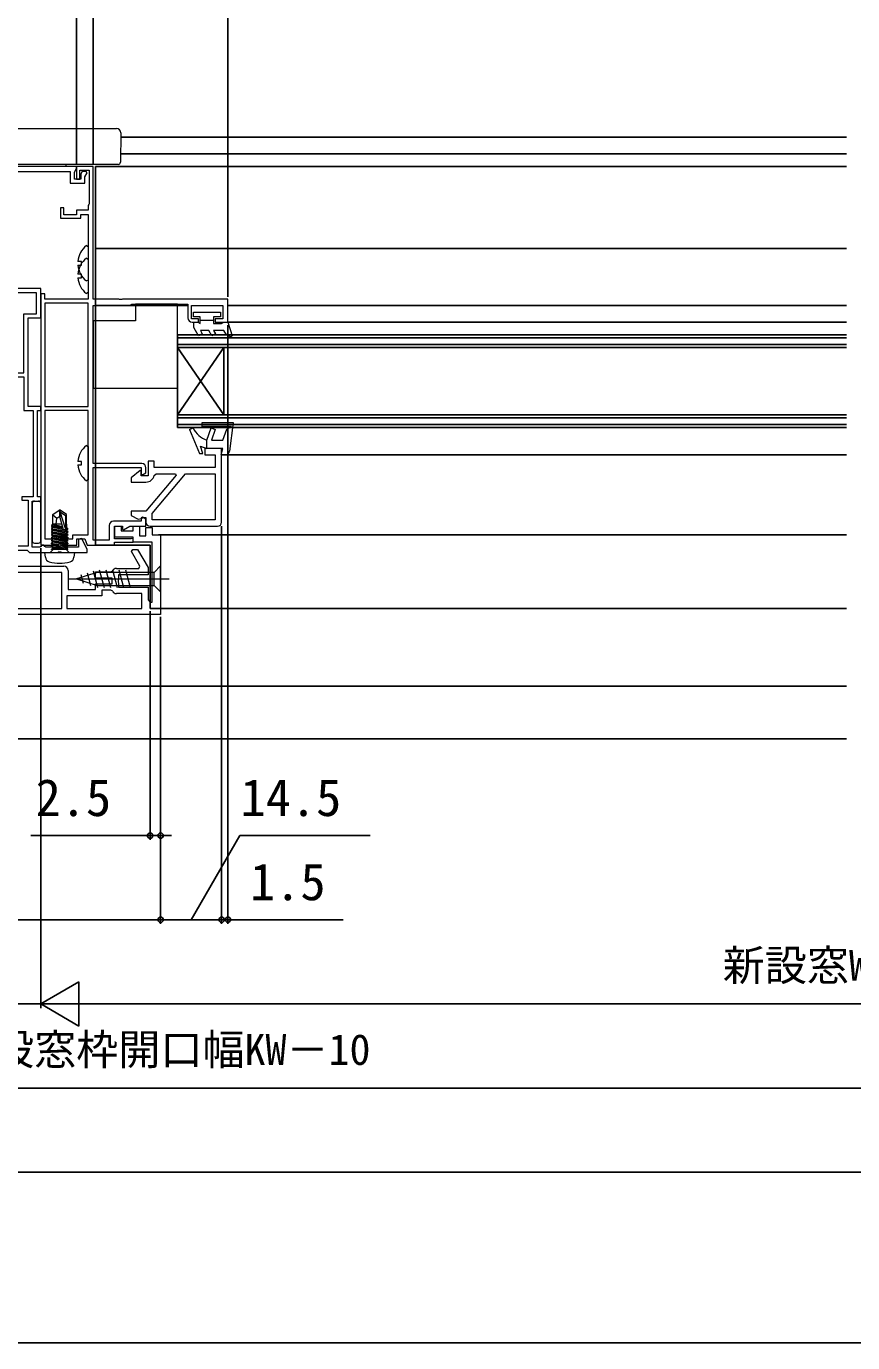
# Model space of a CAD drawing. Units: millimetres, scale not verified. Extents: x -525 to 525, y -783 to 778.
# Drawn here: x 16.6 to 213, y -782.8 to -470 of the extents above; entities that cross this region are included whole.
import ezdxf
from ezdxf.enums import TextEntityAlignment as Align

# ---------------------------------------------------------------- set-up
doc = ezdxf.new("R2010")
doc.units = ezdxf.units.MM
doc.header["$LTSCALE"] = 4
doc.layers.add('0-3_YKK_11', color=7, linetype='Continuous', lineweight=18)
doc.layers.add('0-6_YKK_13', color=4, linetype='Continuous', lineweight=18)
for name, color, linetype in [('0-5_YKK_12', 2, 'Continuous'), ('0-8_YKK_D', 6, 'Continuous'), ('0-9_YKK_ZWAK', 7, 'Continuous'), ('0-A_YSS_K', 3, 'Continuous')]:
    doc.layers.add(name, color=color, linetype=linetype)
doc.styles.add('ＭＳ ゴシック', font='')
doc.styles.get('ＭＳ ゴシック').set_extended_font_data('MS Gothic')

msp = doc.modelspace()

# ---------------------------------------------------------------- linework, layer by layer
at = {"layer": '0-3_YKK_11'}
for p, q in [((46, -588.8), (62, -588.8)), ((-2.5, -598.3), (25.5, -598.3))]:
    msp.add_line(p, q, dxfattribs=at)
for points in [[(28.5, -503.3), (-5.5, -503.3)], [(56, -540.3), (57.5, -540.3), (57.5, -539.5), (55.8, -539.5), (55.8, -536.3), (63.3, -536.3), (63.3, -539.5), (61.5, -539.5), (61.5, -540.3), (64.5, -540.3), (64.5, -534.8), (39.458, -534.8), (39.275, -534.92), (38.725, -534.92), (38.541, -534.8), (32.5, -534.8), (32.5, -503.3), (28.5, -503.3), (28.5, -506.3), (29.3, -506.3), (29.3, -504.2), (31.5, -504.2), (31.5, -512.2), (31.42, -512.36), (31.3, -512.6), (31.3, -513.7), (28.5, -513.7), (28.5, -514.8), (25.5, -514.8), (25.5, -513.1), (24.7, -513.1), (24.7, -515.6), (29.5, -515.6), (29.5, -514.7), (31.3, -514.7), (31.3, -534.8), (21, -534.8), (21, -533.6), (20, -533.6)], [(27, -504.5), (27, -507.3), (30.5, -507.3), (30.5, -505.746), (31.023, -504.84), (30.826, -504.5), (29.834, -504.5), (29.5, -505.078), (29.5, -506.3), (28, -506.3), (28, -504.677), (28.5, -503.811), (28.5, -503.3)], [(12.1, -504.5), (27, -504.5)], [(6.2, -594.5), (16.8, -594.5), (17, -594.7), (17.3, -595), (24.041, -595), (24.225, -594.88), (24.775, -594.88), (24.958, -595), (31, -595), (31, -594.334), (29.783, -591.725), (29, -591.899), (29, -593.8), (21.2, -593.8), (21, -593.6), (20.7, -593.3), (20.3, -593.3), (20, -593.6), (19.8, -593.8), (18, -593.8), (18, -582.8), (20, -582.8), (20, -581.8), (19.2, -581.8), (19.2, -561.3), (20, -561.3), (20, -560.3), (17, -560.3), (17, -539.3), (20, -539.3), (20, -532.3), (12.1, -532.3)], [(20, -533.6), (20, -593.3), (24.041, -593.3), (24.225, -593.18), (24.775, -593.18), (24.958, -593.3), (28.6, -593.3), (28.6, -591.8), (30.454, -591.8), (31, -593.3), (37.5, -593.3), (37.5, -592.6), (42, -592.6), (42, -591.8), (41.64, -591.68), (41.4, -591.8), (37.5, -591.8), (37.5, -588.8), (39.4, -588.8), (39.4, -589.473), (39.7, -589.646), (41.166, -588.8), (45, -588.8), (45, -587.115), (44.2, -586.654), (43.9, -586.827), (43.9, -587.6), (37.3, -587.6)], [(44, -573.9), (32.5, -573.9), (32.5, -536.3), (41.2, -536.3), (41.475, -536.12), (41.658, -536), (55, -536), (55, -539.3)], [(63, -587.8), (63, -570.3), (59, -570.3), (59, -571.8), (61.5, -571.8), (61.5, -574.8), (47, -574.8), (47, -573.3), (45.5, -573.3), (45.5, -576.8), (43.9, -576.8), (43.9, -575.696), (43.656, -575.579), (41.5, -577.3), (41.5, -578.3), (45, -578.3)], [(36.3, -588.6), (36.3, -592.1), (32.5, -592.1), (32.5, -574.8), (43.9, -574.8), (43.9, -576.373), (44.2, -576.546), (45, -576.085), (45, -574.9)], [(46.959, -576.7), (47.449, -576.3), (52.015, -576.3), (52.177, -576.646), (45, -585.2), (41.5, -585.2), (41.5, -586.2), (43.154, -587.135), (43.833, -586.95), (44.266, -586.7), (45, -586.7), (45, -587.8)], [(48.5, -609.8), (-25.5, -609.8), (-25.5, -608.3), (-23, -608.3), (-23, -606.8), (-22.5, -606.3), (-22.5, -603.3), (-15.5, -603.3), (-15.5, -602.258), (-15.38, -602.075), (-15.38, -601.525), (-15.5, -601.342), (-15.5, -600.3), (-22.5, -600.3), (-22.5, -598.6), (-20.018, -594.3), (-18.863, -594.3), (-18.574, -594.8), (-20.595, -598.3), (-20.306, -598.8), (-15, -598.8)], [(38, -598.8), (43.306, -598.8), (43.594, -598.3), (41.574, -594.8), (41.862, -594.3), (43.017, -594.3), (45.5, -598.6), (45.5, -600.3), (38.5, -600.3), (38.5, -601.342), (38.38, -601.525), (38.38, -602.075), (38.5, -602.258), (38.5, -603.3), (45.5, -603.3), (45.5, -606.3), (46, -606.8), (46, -608.3), (48.5, -608.3), (48.5, -609.8)], [(26.5, -599.3), (26.5, -603.8), (33, -603.8), (33, -602.45), (37, -602.45), (37, -601.15), (33, -601.15), (33, -599.65), (36.648, -599.65), (37.098, -599.367)], [(37.098, -604.233), (36.648, -603.95), (34.5, -603.95), (34.5, -605.3), (26.2, -605.3), (26.2, -608.3)], [(26.2, -608.3), (44, -608.3), (44, -604.8), (38, -604.8)]]:
    msp.add_lwpolyline(points, dxfattribs=at)
for points in [[(19, -533.3), (4, -533.3), (4, -538.3), (7, -538.3), (7, -552.3), (16, -552.3), (16, -538.3), (19, -538.3)], [(31.3, -560.3), (31.3, -535.8), (21, -535.8), (21, -560.3)], [(18.2, -561.3), (18.2, -581.8), (15.5, -581.8), (15.5, -582.6), (17, -582.6), (17, -593.5), (6, -593.5), (6, -582.6), (7.5, -582.6), (7.5, -581.8), (4.8, -581.8), (4.8, -561.3), (7, -561.3), (7, -553.3), (16, -553.3), (16, -561.3)], [(21, -561.3), (21, -591.8), (27.6, -591.8), (27.6, -590.8), (31.3, -590.8), (31.3, -561.3)], [(61.5, -587.3), (46.5, -587.3), (46.5, -585.746), (54.426, -576.3), (61.5, -576.3)], [(48.5, -590.8), (48.5, -608.3), (46, -608.3), (46, -606.8), (46.5, -606.8), (46.5, -592.6), (42, -592.6), (42, -591.4), (37.6, -591.4), (37.6, -588.8), (39.1, -588.8), (39.1, -589.9), (42, -589.9), (42, -588.8), (43.5, -588.8), (43.5, -591.1), (45, -591.1), (45, -589.1), (46.5, -589.1), (46.5, -590.8)], [(25, -599.8), (-2, -599.8), (-2, -608.3), (25, -608.3)]]:
    msp.add_lwpolyline(points, close=True, dxfattribs=at)
for centre, radius, start, end in [((56, -539.3), 1, 180.00001, 269.99999), ((44, -574.9), 1, 0.00001, 89.99999), ((45, -576.3), 2, 270.00001, 348.46303), ((37.3, -588.6), 1, 90.00001, 179.99999), ((46, -587.8), 1, 180.00001, 269.99999), ((62, -587.8), 1, 270.00001, 359.99999), ((25.5, -599.3), 1, 0.00001, 89.99999), ((38, -599.8), 1, 90.00001, 154.32071), ((38, -603.8), 1, 205.67929, 269.99999)]:
    msp.add_arc(centre, radius, start, end, dxfattribs=at)
at = {"layer": '0-5_YKK_12'}
for p, q in [((211.504, -496.3), (38.999, -496.3)), ((211.504, -500.3), (38.999, -500.3)), ((33, -503.3), (33, -593.3)), ((211.504, -503.3), (33, -503.3)), ((211.504, -522.799), (33, -522.799)), ((55, -536.299), (33, -536.3)), ((211.504, -536.299), (64.5, -536.299)), ((211.504, -540.299), (64.5, -540.299)), ((52.501, -543.3), (52.501, -565.3)), ((211.504, -543.3), (52.501, -543.3)), ((211.504, -544), (52.501, -544)), ((211.504, -545.6), (52.501, -545.6)), ((52.501, -546.3), (63.501, -562.3)), ((63.501, -546.3), (52.501, -562.3)), ((211.504, -546.3), (52.501, -546.3)), ((63.501, -546.3), (63.501, -562.3)), ((211.504, -562.3), (52.501, -562.3)), ((211.504, -563), (52.501, -563)), ((211.504, -564.6), (52.501, -564.6)), ((211.504, -565.3), (52.501, -565.3)), ((63, -571.8), (211.504, -571.8)), ((48, -590.8), (211.504, -590.8)), ((33, -593.3), (45.999, -593.3)), ((46, -608.3), (46, -593.3)), ((211.504, -608.298), (45.999, -608.298)), ((211.504, -626.8), (-200.289, -626.8))]:
    msp.add_line(p, q, dxfattribs=at)
at = {"layer": '0-6_YKK_13'}
for p, q in [((-15, -494.301), (38, -494.301)), ((26, -503.301), (-3, -503.301)), ((26, -502.806), (26, -503.301)), ((30.858, -522.107), (31.3, -522.324)), ((30.858, -525.107), (31.3, -525.324)), ((57.896, -539.8), (61.096, -539.8)), ((55.338, -565.791), (56.262, -565.409)), ((30.858, -569.607), (31.3, -569.824)), ((18, -583.3), (18, -592.3)), ((18.5, -582.8), (19.5, -582.8)), ((20, -592.3), (20, -583.3)), ((22.85, -586.012), (24.35, -585)), ((22.85, -586.088), (23.8, -586.9)), ((24.65, -585.362), (24.65, -585)), ((25.268, -589.099), (22.521, -588.613)), ((25.322, -589.283), (22.521, -588.787)), ((26.479, -590.187), (22.521, -589.487)), ((26.479, -590.887), (22.521, -590.187)), ((26.479, -591.587), (22.521, -590.887)), ((25.209, -588.899), (22.9, -588.394)), ((26.1, -588.3), (26.1, -589.094)), ((26.1, -589.706), (26.1, -589.794)), ((26.1, -590.406), (26.1, -590.494)), ((26.1, -591.106), (26.1, -591.194)), ((18.5, -592.8), (19.5, -592.8)), ((22.521, -592.987), (22.521, -592.813)), ((23.014, -594.3), (22.521, -594.213)), ((26.479, -594.3), (22.521, -594.3)), ((22.9, -593.906), (22.9, -593.994)), ((26.1, -591.806), (26.1, -591.894)), ((26.1, -592.506), (26.1, -592.594)), ((26.1, -593.206), (26.1, -593.294)), ((26.1, -593.906), (26.1, -593.994)), ((26.479, -592.287), (26.479, -592.113)), ((26.479, -593.687), (26.479, -593.513)), ((26.479, -594.3), (26.479, -594.213)), ((21.098, -596.119), (21, -595)), ((30.195, -602.41), (29.646, -600.36)), ((31.892, -602.945), (31.078, -599.909)), ((33.566, -603.398), (32.51, -599.457)), ((35.119, -603.398), (33.994, -599.198)), ((36.672, -603.398), (35.546, -599.198)), ((38.225, -603.398), (37.099, -599.198)), ((39.778, -603.398), (38.652, -599.198)), ((41.331, -603.398), (40.205, -599.198)), ((46.949, -602.848), (46.949, -599.748)), ((26.499, -601.299), (50.499, -601.298))]:
    msp.add_line(p, q, dxfattribs=at)
for points in [[(39, -495.301), (39, -495.301), (38.939, -502.306)], [(38.439, -502.801), (37.939, -502.801), (-14.939, -502.801)], [(31.3, -522.324), (31.3, -530.276), (30.858, -530.493)], [(31.3, -525.324), (31.3, -533.276), (30.858, -533.493)], [(28.817, -526.725), (29.7, -526.725), (29.7, -525.875), (28.817, -525.875)], [(28.817, -529.725), (29.7, -529.725), (29.7, -528.875), (28.817, -528.875)], [(56.296, -537.9), (62.696, -537.9), (62.696, -539), (61.096, -539), (61.096, -540.6), (62.976, -540.6), (63.496, -540.3)], [(57.896, -540.6), (57.896, -539), (56.296, -539), (56.296, -537.9)], [(56.396, -541.6), (56.396, -540.3), (57.377, -540.3), (57.896, -540.6)], [(63.496, -540.3), (64.496, -540.3), (65.512, -543.505), (65.133, -543.81), (64.196, -543.269), (63.496, -542.3), (61.096, -542.3), (61.529, -543.05), (60.663, -543.55), (59.941, -542.3)], [(59.941, -542.3), (57.955, -542.3), (58.388, -543.05), (57.522, -543.55), (56.396, -541.6)], [(55.338, -565.791), (57.7, -571.5), (58.5, -571.5), (58, -569.8), (59.5, -570.3), (59.5, -568.3), (60.545, -565.429), (61.484, -565.771), (60.564, -568.3), (63.3, -568.3), (64.238, -565.721), (65.314, -565.1), (58.4, -565.1), (58.4, -564.1), (65.738, -564.1), (64.907, -570.921)], [(31.3, -569.824), (31.3, -577.776), (30.858, -577.993)], [(63.914, -571.8), (62.912, -571.8), (63.3, -570.3), (59.5, -570.3)], [(28.817, -574.225), (29.7, -574.225), (29.7, -573.375), (28.817, -573.375)], [(25.031, -588.3), (22.85, -588.3), (22.85, -586.012)], [(23.66, -588.3), (23.8, -586.9), (24.5, -586.399)], [(26.15, -586.012), (24.65, -585), (24.35, -585), (24.5, -586.506)], [(25.85, -589.352), (24.65, -585.362), (25.85, -586.205), (25.85, -589.572), (25.422, -589.62), (24.5, -586.506), (24.5, -585)], [(25.85, -588.3), (26.15, -588.3), (26.15, -586.012), (25.85, -586.205)], [(22.9, -588.306), (22.9, -588.394), (22.521, -588.613), (22.521, -588.787), (22.9, -589.006), (22.9, -589.094), (22.521, -589.313), (22.521, -589.487), (22.9, -589.706), (22.9, -589.794), (22.521, -590.013), (22.521, -590.187), (22.9, -590.406), (22.9, -590.494), (22.521, -590.713), (22.521, -590.887), (22.9, -591.106), (22.9, -591.194), (22.521, -591.413), (22.521, -591.587), (26.479, -592.287), (26.1, -592.506), (22.9, -591.806)], [(22.521, -589.313), (26.479, -590.013), (26.479, -590.187)], [(22.521, -590.013), (26.479, -590.713), (26.479, -590.887)], [(22.521, -590.713), (26.479, -591.413), (26.479, -591.587)], [(22.521, -591.413), (26.479, -592.113), (26.1, -591.894), (22.9, -591.194)], [(26.479, -589.487), (26.1, -589.706), (22.9, -589.006)], [(26.479, -590.013), (26.1, -589.794), (22.9, -589.094)], [(26.479, -590.187), (26.1, -590.406), (22.9, -589.706)], [(26.479, -590.713), (26.1, -590.494), (22.9, -589.794)], [(26.479, -590.887), (26.1, -591.106), (22.9, -590.406)], [(26.479, -591.413), (26.1, -591.194), (22.9, -590.494)], [(26.479, -591.587), (26.1, -591.806), (22.9, -591.106)], [(25.848, -589.376), (26.479, -589.487), (26.479, -589.313)], [(25.85, -589.039), (26.1, -589.094), (26.479, -589.313), (25.85, -589.201)], [(22.77, -594.3), (22.77, -594.5), (22.27, -595)], [(22.521, -591.587), (22.9, -591.806), (22.9, -591.894), (22.521, -592.113), (22.521, -592.287), (26.479, -592.987), (26.1, -593.206), (22.9, -592.506), (22.521, -592.287)], [(22.521, -592.113), (26.479, -592.813), (26.479, -592.987)], [(22.9, -592.506), (22.9, -592.594), (22.521, -592.813), (26.479, -593.513), (26.1, -593.294), (22.9, -592.594)], [(22.9, -593.206), (22.9, -593.294), (22.521, -593.513), (26.479, -594.213), (26.1, -593.994), (22.9, -593.294)], [(25.985, -594.3), (22.521, -593.687), (22.521, -593.513)], [(24.7, -594.3), (22.9, -593.906), (22.521, -593.687)], [(22.521, -594.3), (22.521, -594.213), (22.9, -593.994), (24.299, -594.3)], [(26.479, -592.813), (26.1, -592.594), (22.9, -591.894)], [(26.23, -594.3), (26.23, -594.5), (26.73, -595)], [(21, -595), (28, -595), (27.902, -596.119)]]:
    msp.add_lwpolyline(points, dxfattribs=at)
for points in [[(32.5, -556), (52.5, -556), (52.5, -536), (42.5, -536), (42.5, -540), (32.5, -540)], [(26.479, -593.687), (22.521, -592.987), (22.9, -593.206), (26.1, -593.906)], [(46.949, -599.748), (33.415, -599.748), (28.499, -601.299), (33.415, -602.848), (46.949, -602.848), (48.499, -604.398), (48.499, -598.198)]]:
    msp.add_lwpolyline(points, close=True, dxfattribs=at)
for centre, radius, start, end in [((38, -495.301), 1, 0.00574, 90), ((38.439, -502.301), 0.5, 270, 359.5), ((34.1, -526.3), 5.3, 127.71407, 175.4006), ((34.1, -529.3), 5.3, 127.71407, 175.4006), ((34.1, -526.3), 5.3, 184.59944, 232.28591), ((34.1, -529.3), 5.3, 184.59944, 232.28591), ((60.881, -563.495), 5, 202.50826, 253.96606), ((34.1, -573.8), 5.3, 127.71407, 175.4006), ((63.914, -570.8), 1, 270, 353.0487), ((34.1, -573.8), 5.3, 184.59944, 232.28591), ((18.5, -583.3), 0.5, 90, 180), ((19.5, -583.3), 0.5, 0, 90), ((18.5, -592.3), 0.5, 180, 270), ((19.5, -592.3), 0.5, 270, 0), ((22.393, -596.006), 1.3, 184.99997, 254.11914), ((24.5, -588.6), 9, 254.11914, 285.88082), ((26.607, -596.006), 1.3, 285.88082, 354.99999)]:
    msp.add_arc(centre, radius, start, end, dxfattribs=at)
at = {"layer": '0-8_YKK_D'}
for p, q in [((28.5, -502.6), (28.5, -414.301)), ((28.5, -502.6), (28.5, -414.301)), ((32.5, -502.6), (32.5, -414.301)), ((32.5, -502.6), (32.5, -414.301)), ((64.5, -534.3), (64.5, -414.301)), ((64.5, -541), (64.5, -683.301)), ((63, -588.8), (63, -683.301)), ((63, -588.8), (63, -683.301)), ((20, -594), (20, -703.301)), ((20, -594), (20, -703.301)), ((46, -609), (46, -663.301)), ((48.5, -610.3), (48.5, -663.301)), ((48.5, -610.3), (48.5, -683.301)), ((48.5, -610.3), (48.5, -683.301)), ((46, -662.301), (17.672, -662.301)), ((48.5, -662.301), (46, -662.301)), ((48.5, -662.301), (51.05, -662.301)), ((-25.5, -682.301), (48.5, -682.301)), ((48.5, -682.301), (63, -682.301)), ((63, -682.301), (60.45, -682.301)), ((63, -682.301), (64.5, -682.301)), ((64.5, -682.301), (91.872, -682.301)), ((20, -702.301), (29.093, -697.051)), ((29.093, -707.551), (29.093, -697.051)), ((3, -702.301), (20, -702.301)), ((20, -702.301), (29.093, -707.551)), ((20, -702.301), (38.186, -702.301)), ((30.5, -702.301), (395.5, -702.301)), ((-419.5, -722.301), (395.5, -722.301)), ((-424.5, -742.301), (400.503, -742.301))]:
    msp.add_line(p, q, dxfattribs=at)
msp.add_lwpolyline([(55.75, -682.301), (67.339, -662.301), (98.339, -662.301)], dxfattribs=at)
for centre in [(46, -662.301), (48.5, -662.301), (48.5, -682.301), (48.5, -682.301), (63, -682.301), (63, -682.301), (64.5, -682.301)]:
    msp.add_circle(centre, 0.637, dxfattribs=at)
at = {"layer": '0-9_YKK_ZWAK'}
msp.add_lwpolyline([(-525, -782.8), (525, -782.8), (525, 747.2)], dxfattribs=at)
at = {"layer": '0-A_YSS_K'}
msp.add_line((-219.267, -639.301), (211.504, -639.301), dxfattribs=at)

# ---------------------------------------------------------------- texts
at = {"layer": '0-8_YKK_D', "style": 'ＭＳ ゴシック'}
for s, height, p in [('2.5', 8.798, (18.786, -660.301)), ('14.5', 8.798, (67.498, -660.301)), ('1.5', 8.798, (69.759, -680.301)), ('新設窓W2', 7.331, (182.119, -698.994)), ('新設窓W＝新設窓W1＋新設窓W2＋17＝ジョイント枠出来幅JW＝既設窓枠開口幅KW－10', 7.331, (-276.432, -718.994))]:
    msp.add_text(s, height=height, dxfattribs=at).set_placement(p, align=Align.BOTTOM_LEFT)

doc.saveas('drawing.dxf')
